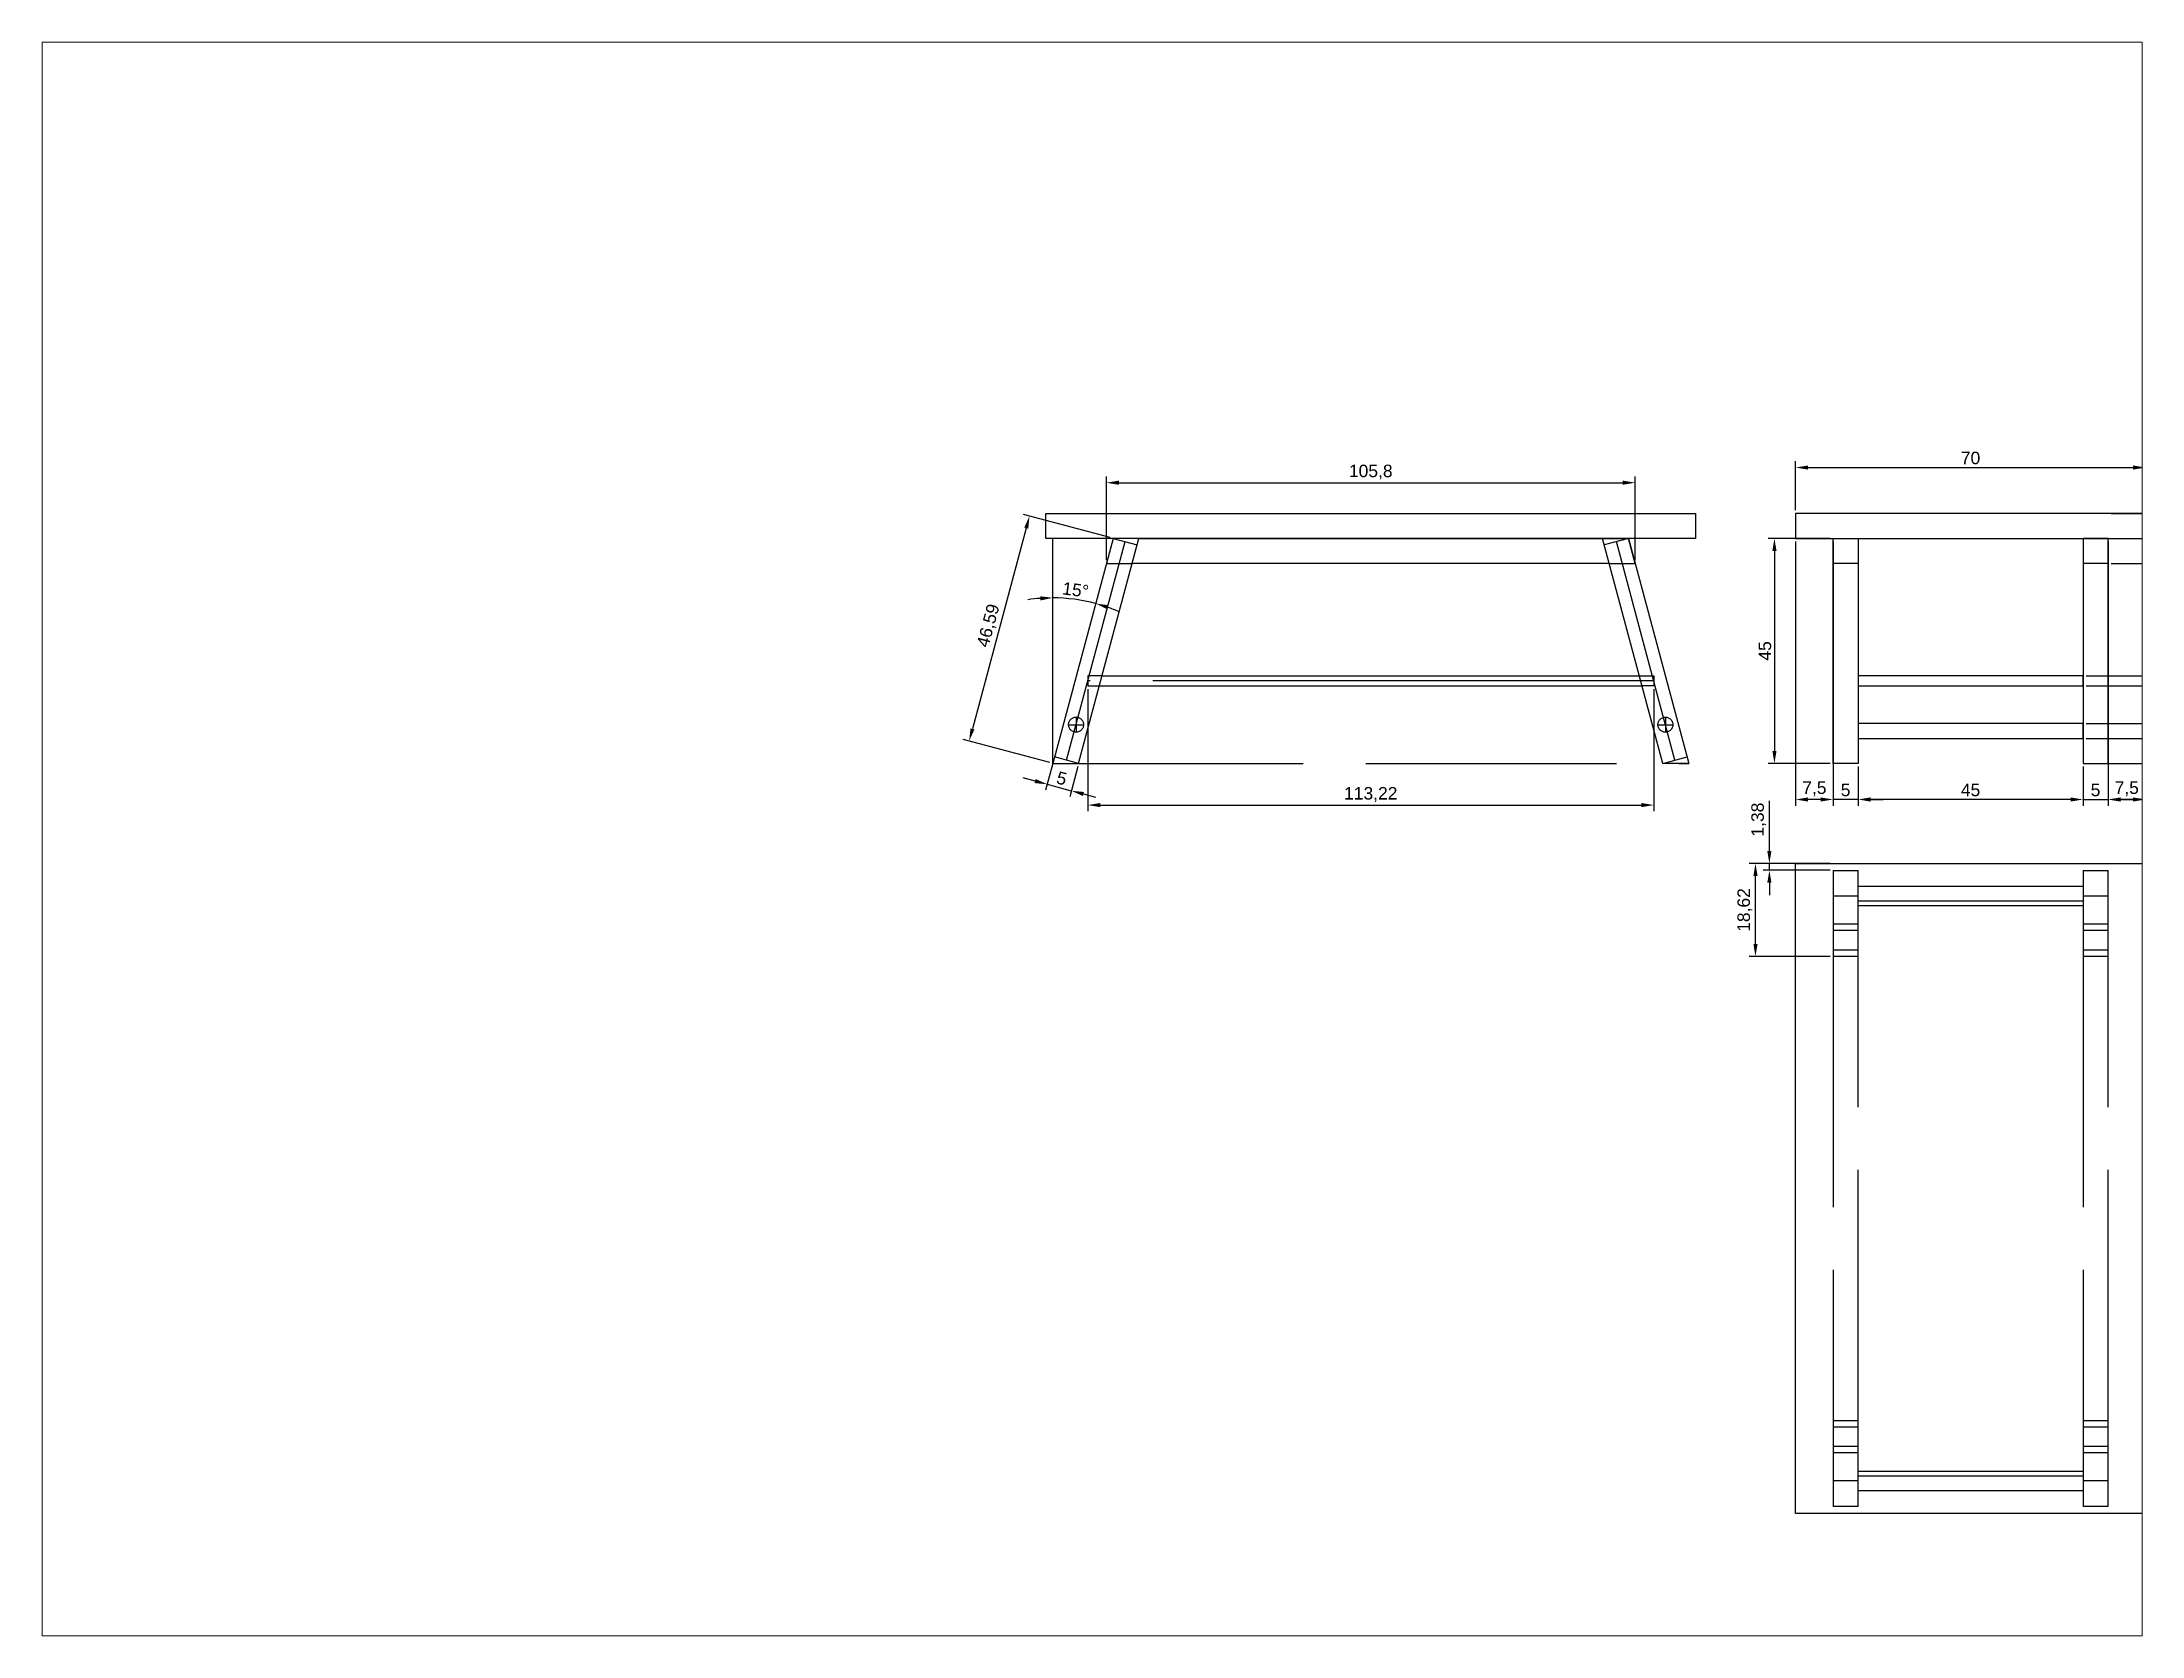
# Paper-space layout 'Presentación1' of a CAD drawing. Header units: millimetres. Extents: x 26 to 231, y 20 to 176.
# The model-space entities are those that its viewports show. They can reach past a viewport. Long polylines and large blocks are cut down to what shows.
import ezdxf

# ---------------------------------------------------------------- set-up
doc = ezdxf.new("R2010")
doc.units = ezdxf.units.MM
doc.linetypes.add('ACAD_ISO02W100', pattern=[15, 12, -3])
doc.linetypes.add('ACAD_ISO04W100', pattern=[30, 24, -3, 0, -3])
for name, color, linetype in [('aux', 3, 'ACAD_ISO02W100'), ('centros', 1, 'ACAD_ISO04W100'), ('cotas', 5, 'Continuous'), ('falsas', 2, 'ACAD_ISO02W100')]:
    doc.layers.add(name, color=color, linetype=linetype)
doc.styles.get("Standard").update_dxf_attribs({"font": 'arial.ttf'})
doc.dimstyles.new('ISO-25', dxfattribs={"dimtxt": 2.5, "dimasz": 2.5, "dimexe": 1.25, "dimexo": 0.625, "dimtad": 1, "dimtxsty": 'Standard', "dimcen": 2.5, "dimadec": 0, "dimazin": 0, "dimtfac": 1, "dimtmove": 0, "dimatfit": 3, "dimfxl": 1, "dimarcsym": 0})

# ---------------------------------------------------------------- blocks, each defined once
blk = doc.blocks.new('*D15')
at = {"layer": 'cotas', "color": 0, "lineweight": -2, "transparency": 16777216}
for p, q in [((226.21, 202.5), (226.21, 205)), ((220.63, 200), (227.46, 200)), ((226.21, 195), (226.21, 200)), ((220.63, 195), (227.46, 195)), ((226.21, 192.5), (226.21, 190))]:
    blk.add_line(p, q, dxfattribs=at)
at = {"layer": 'cotas', "color": 0, "transparency": 16777216}
for points in [[(225.79, 202.5), (226.63, 202.5), (226.21, 200)], [(225.79, 192.5), (226.63, 192.5), (226.21, 195)]]:
    blk.add_solid(points, dxfattribs=at)
at = {"layer": 'Defpoints', "color": 0, "transparency": 16777216}
for p in [(220, 200), (226.21, 200), (220, 195)]:
    blk.add_point(p, dxfattribs=at)
at = {"layer": 'cotas', "color": 0, "transparency": 16777216, "insert": (224.31, 197.5), "char_height": 2.5, "attachment_point": 5, "rotation": 90}
blk.add_mtext('5', dxfattribs=at)
blk = doc.blocks.new('*D16')
at = {"layer": 'cotas', "color": 0, "lineweight": -2, "transparency": 16777216}
for p, q in [((226.21, 197.5), (226.21, 200)), ((213.12, 195), (227.46, 195)), ((226.21, 190), (226.21, 195)), ((213.12, 190), (227.46, 190)), ((226.21, 187.5), (226.21, 185))]:
    blk.add_line(p, q, dxfattribs=at)
at = {"layer": 'cotas', "color": 0, "transparency": 16777216}
for points in [[(225.79, 197.5), (226.63, 197.5), (226.21, 195)], [(225.79, 187.5), (226.63, 187.5), (226.21, 190)]]:
    blk.add_solid(points, dxfattribs=at)
at = {"layer": 'Defpoints', "color": 0, "transparency": 16777216}
for p in [(212.5, 195), (226.21, 195), (212.5, 190)]:
    blk.add_point(p, dxfattribs=at)
at = {"layer": 'cotas', "color": 0, "transparency": 16777216, "insert": (224.31, 192.5), "char_height": 2.5, "attachment_point": 5, "rotation": 90}
blk.add_mtext('5', dxfattribs=at)
blk = doc.blocks.new('*D17')
at = {"layer": 'cotas', "color": 0, "lineweight": -2, "transparency": 16777216}
for p, q in [((226.21, 170), (226.21, 175.41)), ((208.12, 167.5), (227.46, 167.5)), ((208.12, 165.5), (227.46, 165.5)), ((226.21, 165.5), (226.21, 167.5)), ((226.21, 163), (226.21, 160.5))]:
    blk.add_line(p, q, dxfattribs=at)
at = {"layer": 'cotas', "color": 0, "transparency": 16777216}
for points in [[(225.79, 170), (226.63, 170), (226.21, 167.5)], [(225.79, 163), (226.63, 163), (226.21, 165.5)]]:
    blk.add_solid(points, dxfattribs=at)
at = {"layer": 'Defpoints', "color": 0, "transparency": 16777216}
for p in [(207.5, 167.5), (207.5, 165.5), (226.21, 167.5)]:
    blk.add_point(p, dxfattribs=at)
at = {"layer": 'cotas', "color": 0, "transparency": 16777216, "insert": (224.33, 173.95), "char_height": 2.5, "attachment_point": 5, "rotation": 90}
blk.add_mtext('2', dxfattribs=at)
blk = doc.blocks.new('*D18')
at = {"layer": 'cotas', "color": 0, "lineweight": -2, "transparency": 16777216}
for p, q in [((226.21, 160.5), (226.21, 163)), ((208.12, 158), (227.46, 158)), ((226.21, 155), (226.21, 158)), ((208.12, 155), (227.46, 155)), ((226.21, 152.5), (226.21, 150))]:
    blk.add_line(p, q, dxfattribs=at)
at = {"layer": 'cotas', "color": 0, "transparency": 16777216}
for points in [[(225.79, 160.5), (226.63, 160.5), (226.21, 158)], [(225.79, 152.5), (226.63, 152.5), (226.21, 155)]]:
    blk.add_solid(points, dxfattribs=at)
at = {"layer": 'Defpoints', "color": 0, "transparency": 16777216}
for p in [(207.5, 158), (226.21, 158), (207.5, 155)]:
    blk.add_point(p, dxfattribs=at)
at = {"layer": 'cotas', "color": 0, "transparency": 16777216, "insert": (224.31, 156.5), "char_height": 2.5, "attachment_point": 5, "rotation": 90}
blk.add_mtext('3', dxfattribs=at)
blk = doc.blocks.new('*D19')
at = {"layer": 'cotas', "color": 0, "lineweight": -2, "transparency": 16777216}
for p, q in [((207.5, 149.37), (207.5, 141.54)), ((212.5, 149.37), (212.5, 141.54)), ((205, 142.79), (202.5, 142.79)), ((207.5, 142.79), (212.5, 142.79)), ((215, 142.79), (217.5, 142.79))]:
    blk.add_line(p, q, dxfattribs=at)
at = {"layer": 'cotas', "color": 0, "transparency": 16777216}
for points in [[(205, 143.2), (205, 142.37), (207.5, 142.79)], [(215, 143.2), (215, 142.37), (212.5, 142.79)]]:
    blk.add_solid(points, dxfattribs=at)
at = {"layer": 'Defpoints', "color": 0, "transparency": 16777216}
for p in [(207.5, 150), (212.5, 150), (212.5, 142.79)]:
    blk.add_point(p, dxfattribs=at)
at = {"layer": 'cotas', "color": 0, "transparency": 16777216, "insert": (210, 144.68), "char_height": 2.5, "attachment_point": 5}
blk.add_mtext('5', dxfattribs=at)
blk = doc.blocks.new('*D20')
at = {"layer": 'cotas', "color": 0, "lineweight": -2, "transparency": 16777216}
for p, q in [((212.5, 194.37), (212.5, 141.54)), ((220, 194.37), (220, 141.54)), ((217.5, 142.79), (215, 142.79))]:
    blk.add_line(p, q, dxfattribs=at)
at = {"layer": 'cotas', "color": 0, "transparency": 16777216}
for points in [[(215, 143.2), (215, 142.37), (212.5, 142.79)], [(217.5, 143.2), (217.5, 142.37), (220, 142.79)]]:
    blk.add_solid(points, dxfattribs=at)
at = {"layer": 'Defpoints', "color": 0, "transparency": 16777216}
for p in [(212.5, 195), (220, 195), (212.5, 142.79)]:
    blk.add_point(p, dxfattribs=at)
at = {"layer": 'cotas', "color": 0, "transparency": 16777216, "insert": (216.25, 144.91), "char_height": 2.5, "attachment_point": 5}
blk.add_mtext('7,5', dxfattribs=at)
blk = doc.blocks.new('*D21')
at = {"layer": 'cotas', "color": 0, "lineweight": -2, "transparency": 16777216}
for p, q in [((162.5, 149.37), (162.5, 141.54)), ((207.5, 149.37), (207.5, 141.54)), ((205, 142.79), (165, 142.79))]:
    blk.add_line(p, q, dxfattribs=at)
at = {"layer": 'cotas', "color": 0, "transparency": 16777216}
for points in [[(165, 143.2), (165, 142.37), (162.5, 142.79)], [(205, 143.2), (205, 142.37), (207.5, 142.79)]]:
    blk.add_solid(points, dxfattribs=at)
at = {"layer": 'Defpoints', "color": 0, "transparency": 16777216}
for p in [(162.5, 150), (207.5, 150), (162.5, 142.79)]:
    blk.add_point(p, dxfattribs=at)
at = {"layer": 'cotas', "color": 0, "transparency": 16777216, "insert": (185, 144.68), "char_height": 2.5, "attachment_point": 5}
blk.add_mtext('45', dxfattribs=at)
blk = doc.blocks.new('*D22')
at = {"layer": 'cotas', "color": 0, "lineweight": -2, "transparency": 16777216}
for p, q in [((157.5, 149.38), (157.5, 141.54)), ((162.5, 149.38), (162.5, 141.54)), ((155, 142.79), (152.5, 142.79)), ((162.5, 142.79), (157.5, 142.79)), ((165, 142.79), (167.5, 142.79))]:
    blk.add_line(p, q, dxfattribs=at)
at = {"layer": 'cotas', "color": 0, "transparency": 16777216}
for points in [[(155, 143.2), (155, 142.37), (157.5, 142.79)], [(165, 143.2), (165, 142.37), (162.5, 142.79)]]:
    blk.add_solid(points, dxfattribs=at)
at = {"layer": 'Defpoints', "color": 0, "transparency": 16777216}
for p in [(157.5, 150), (162.5, 150), (157.5, 142.79)]:
    blk.add_point(p, dxfattribs=at)
at = {"layer": 'cotas', "color": 0, "transparency": 16777216, "insert": (160, 144.68), "char_height": 2.5, "attachment_point": 5}
blk.add_mtext('5', dxfattribs=at)
blk = doc.blocks.new('*D23')
at = {"layer": 'cotas', "color": 0, "lineweight": -2, "transparency": 16777216}
for p, q in [((150, 194.38), (150, 141.54)), ((157.5, 194.38), (157.5, 141.54)), ((155, 142.79), (152.5, 142.79))]:
    blk.add_line(p, q, dxfattribs=at)
at = {"layer": 'cotas', "color": 0, "transparency": 16777216}
for points in [[(152.5, 143.2), (152.5, 142.37), (150, 142.79)], [(155, 143.2), (155, 142.37), (157.5, 142.79)]]:
    blk.add_solid(points, dxfattribs=at)
at = {"layer": 'Defpoints', "color": 0, "transparency": 16777216}
for p in [(150, 195), (157.5, 195), (150, 142.79)]:
    blk.add_point(p, dxfattribs=at)
at = {"layer": 'cotas', "color": 0, "transparency": 16777216, "insert": (153.75, 144.91), "char_height": 2.5, "attachment_point": 5}
blk.add_mtext('7,5', dxfattribs=at)
blk = doc.blocks.new('*D27')
at = {"layer": 'cotas', "color": 0, "lineweight": -2, "transparency": 16777216}
for p, q in [((144.75, 132.5), (144.75, 142.51)), ((156.88, 130), (143.5, 130)), ((156.88, 128.62), (143.5, 128.62)), ((144.75, 128.62), (144.75, 130)), ((144.75, 126.12), (144.75, 123.62))]:
    blk.add_line(p, q, dxfattribs=at)
at = {"layer": 'cotas', "color": 0, "transparency": 16777216}
for points in [[(144.33, 132.5), (145.17, 132.5), (144.75, 130)], [(144.33, 126.12), (145.17, 126.12), (144.75, 128.62)]]:
    blk.add_solid(points, dxfattribs=at)
at = {"layer": 'Defpoints', "color": 0, "transparency": 16777216}
for p in [(144.75, 130), (157.5, 130), (157.5, 128.62)]:
    blk.add_point(p, dxfattribs=at)
at = {"layer": 'cotas', "color": 0, "transparency": 16777216, "insert": (142.62, 138.76), "char_height": 2.5, "attachment_point": 5, "rotation": 90}
blk.add_mtext('1,38', dxfattribs=at)
blk = doc.blocks.new('*D28')
at = {"layer": 'cotas', "color": 0, "lineweight": -2, "transparency": 16777216}
for p, q in [((156.88, 130), (140.72, 130)), ((141.97, 113.88), (141.97, 127.5)), ((156.88, 111.38), (140.72, 111.38))]:
    blk.add_line(p, q, dxfattribs=at)
at = {"layer": 'cotas', "color": 0, "transparency": 16777216}
for points in [[(141.56, 127.5), (142.39, 127.5), (141.97, 130)], [(141.56, 113.88), (142.39, 113.88), (141.97, 111.38)]]:
    blk.add_solid(points, dxfattribs=at)
at = {"layer": 'Defpoints', "color": 0, "transparency": 16777216}
for p in [(141.97, 130), (157.5, 130), (157.5, 111.38)]:
    blk.add_point(p, dxfattribs=at)
at = {"layer": 'cotas', "color": 0, "transparency": 16777216, "insert": (139.84, 120.69), "char_height": 2.5, "attachment_point": 5, "rotation": 90}
blk.add_mtext('18,62', dxfattribs=at)
blk = doc.blocks.new('*D37')
at = {"layer": 'cotas', "color": 0, "lineweight": -2, "transparency": 16777216}
for p, q in [((232.64, 157.5), (232.64, 160)), ((208.12, 155), (233.89, 155)), ((232.64, 150), (232.64, 155)), ((208.12, 150), (233.89, 150)), ((232.64, 147.5), (232.64, 145))]:
    blk.add_line(p, q, dxfattribs=at)
at = {"layer": 'cotas', "color": 0, "transparency": 16777216}
for points in [[(232.23, 157.5), (233.06, 157.5), (232.64, 155)], [(232.23, 147.5), (233.06, 147.5), (232.64, 150)]]:
    blk.add_solid(points, dxfattribs=at)
at = {"layer": 'Defpoints', "color": 0, "transparency": 16777216}
for p in [(207.5, 155), (232.64, 155), (207.5, 150)]:
    blk.add_point(p, dxfattribs=at)
at = {"layer": 'cotas', "color": 0, "transparency": 16777216, "insert": (230.75, 152.5), "char_height": 2.5, "attachment_point": 5, "rotation": 90}
blk.add_mtext('5', dxfattribs=at)
blk = doc.blocks.new('*D38')
at = {"layer": 'cotas', "color": 0, "lineweight": -2, "transparency": 16777216}
for p, q in [((208.12, 165.5), (233.89, 165.5)), ((232.64, 157.5), (232.64, 163)), ((208.12, 155), (233.89, 155))]:
    blk.add_line(p, q, dxfattribs=at)
at = {"layer": 'cotas', "color": 0, "transparency": 16777216}
for points in [[(232.23, 163), (233.06, 163), (232.64, 165.5)], [(232.23, 157.5), (233.06, 157.5), (232.64, 155)]]:
    blk.add_solid(points, dxfattribs=at)
at = {"layer": 'Defpoints', "color": 0, "transparency": 16777216}
for p in [(207.5, 165.5), (232.64, 165.5), (207.5, 155)]:
    blk.add_point(p, dxfattribs=at)
at = {"layer": 'cotas', "color": 0, "transparency": 16777216, "insert": (230.52, 160.25), "char_height": 2.5, "attachment_point": 5, "rotation": 90}
blk.add_mtext('10,5', dxfattribs=at)
blk = doc.blocks.new('*D39')
at = {"layer": 'cotas', "color": 0, "lineweight": -2, "transparency": 16777216}
for p, q in [((213.12, 200), (239.18, 200)), ((237.93, 152.5), (237.93, 197.5)), ((213.12, 150), (239.18, 150))]:
    blk.add_line(p, q, dxfattribs=at)
at = {"layer": 'cotas', "color": 0, "transparency": 16777216}
for points in [[(237.51, 197.5), (238.35, 197.5), (237.93, 200)], [(237.51, 152.5), (238.35, 152.5), (237.93, 150)]]:
    blk.add_solid(points, dxfattribs=at)
at = {"layer": 'Defpoints', "color": 0, "transparency": 16777216}
for p in [(212.5, 200), (237.93, 200), (212.5, 150)]:
    blk.add_point(p, dxfattribs=at)
at = {"layer": 'cotas', "color": 0, "transparency": 16777216, "insert": (236.03, 175), "char_height": 2.5, "attachment_point": 5, "rotation": 90}
blk.add_mtext('50', dxfattribs=at)
blk = doc.blocks.new('*D40')
at = {"layer": 'cotas', "color": 0, "lineweight": -2, "transparency": 16777216}
for p, q in [((220.63, 130), (239.18, 130)), ((237.93, 127.5), (237.93, 2.5)), ((220.63, 0), (239.18, 0))]:
    blk.add_line(p, q, dxfattribs=at)
at = {"layer": 'cotas', "color": 0, "transparency": 16777216}
for points in [[(237.51, 127.5), (238.35, 127.5), (237.93, 130)], [(237.51, 2.5), (238.35, 2.5), (237.93, 0)]]:
    blk.add_solid(points, dxfattribs=at)
at = {"layer": 'Defpoints', "color": 0, "transparency": 16777216}
for p in [(220, 130), (220, 0), (237.93, 0)]:
    blk.add_point(p, dxfattribs=at)
at = {"layer": 'cotas', "color": 0, "transparency": 16777216, "insert": (236.03, 65), "char_height": 2.5, "attachment_point": 5, "rotation": 90}
blk.add_mtext('130', dxfattribs=at)
blk = doc.blocks.new('*D41')
at = {"layer": 'cotas', "color": 0, "lineweight": -2, "transparency": 16777216}
for p, q in [((150, 200.62), (150, 210.43)), ((220, 200.62), (220, 210.43)), ((152.5, 209.18), (217.5, 209.18))]:
    blk.add_line(p, q, dxfattribs=at)
at = {"layer": 'cotas', "color": 0, "transparency": 16777216}
for points in [[(152.5, 209.59), (152.5, 208.76), (150, 209.18)], [(217.5, 209.59), (217.5, 208.76), (220, 209.18)]]:
    blk.add_solid(points, dxfattribs=at)
at = {"layer": 'Defpoints', "color": 0, "transparency": 16777216}
for p in [(220, 209.18), (150, 200), (220, 200)]:
    blk.add_point(p, dxfattribs=at)
at = {"layer": 'cotas', "color": 0, "transparency": 16777216, "insert": (185, 211.08), "char_height": 2.5, "attachment_point": 5}
blk.add_mtext('70', dxfattribs=at)
blk = doc.blocks.new('*D42')
at = {"layer": 'cotas', "color": 0, "lineweight": -2, "transparency": 16777216}
for start, end in [(94.3272, 98.6543), (75, 90), (66.3457, 70.6728)]:
    blk.add_arc((1.38, 150), 33.11, start, end, dxfattribs=at)
at = {"layer": 'cotas', "color": 0, "transparency": 16777216}
for points in [[(-1.13, 183.43), (-1.1, 182.6), (1.38, 183.11)], [(12.22, 180.85), (12.46, 181.64), (9.95, 181.98)]]:
    blk.add_solid(points, dxfattribs=at)
at = {"layer": 'Defpoints', "color": 0, "transparency": 16777216}
for p in [(1.38, 195), (13.44, 195), (7.13, 182.61), (1.38, 150), (1.38, 150)]:
    blk.add_point(p, dxfattribs=at)
at = {"layer": 'cotas', "color": 0, "transparency": 16777216, "insert": (5.95, 184.71), "char_height": 2.5, "attachment_point": 5, "rotation": 352.5}
blk.add_mtext('15°', dxfattribs=at)
blk = doc.blocks.new('*D43')
at = {"layer": 'cotas', "color": 0, "lineweight": -2, "transparency": 16777216}
for p, q in [((12.84, 195.16), (-4.49, 199.8)), ((-3.93, 197.07), (-14.69, 156.9)), ((0.78, 150.16), (-16.55, 154.8))]:
    blk.add_line(p, q, dxfattribs=at)
at = {"layer": 'cotas', "color": 0, "transparency": 16777216}
for points in [[(-4.33, 197.17), (-3.52, 196.96), (-3.28, 199.48)], [(-15.09, 157), (-14.29, 156.79), (-15.34, 154.48)]]:
    blk.add_solid(points, dxfattribs=at)
at = {"layer": 'Defpoints', "color": 0, "transparency": 16777216}
for p in [(13.44, 195), (-15.34, 154.48), (1.38, 150)]:
    blk.add_point(p, dxfattribs=at)
at = {"layer": 'cotas', "color": 0, "transparency": 16777216, "insert": (-11.36, 177.53), "char_height": 2.5, "attachment_point": 5, "rotation": 75}
blk.add_mtext('46,59', dxfattribs=at)
blk = doc.blocks.new('*D44')
at = {"layer": 'cotas', "color": 0, "lineweight": -2, "transparency": 16777216}
for p, q in [((8.39, 164.87), (8.39, 140.42)), ((121.61, 164.87), (121.61, 140.42)), ((10.89, 141.67), (119.11, 141.67))]:
    blk.add_line(p, q, dxfattribs=at)
at = {"layer": 'cotas', "color": 0, "transparency": 16777216}
for points in [[(10.89, 142.09), (10.89, 141.25), (8.39, 141.67)], [(119.11, 142.09), (119.11, 141.25), (121.61, 141.67)]]:
    blk.add_solid(points, dxfattribs=at)
at = {"layer": 'Defpoints', "color": 0, "transparency": 16777216}
for p in [(8.39, 165.5), (121.61, 165.5), (121.61, 141.67)]:
    blk.add_point(p, dxfattribs=at)
at = {"layer": 'cotas', "color": 0, "transparency": 16777216, "insert": (65, 143.8), "char_height": 2.5, "attachment_point": 5}
blk.add_mtext('113,22', dxfattribs=at)
blk = doc.blocks.new('*D45')
at = {"layer": 'cotas', "color": 0, "lineweight": -2, "transparency": 16777216}
for p, q in [((12.1, 190.62), (12.1, 207.39)), ((14.6, 206.14), (115.4, 206.14)), ((117.9, 190.62), (117.9, 207.39))]:
    blk.add_line(p, q, dxfattribs=at)
at = {"layer": 'cotas', "color": 0, "transparency": 16777216}
for points in [[(14.6, 206.56), (14.6, 205.73), (12.1, 206.14)], [(115.4, 206.56), (115.4, 205.73), (117.9, 206.14)]]:
    blk.add_solid(points, dxfattribs=at)
at = {"layer": 'Defpoints', "color": 0, "transparency": 16777216}
for p in [(117.9, 206.14), (12.1, 190), (117.9, 190)]:
    blk.add_point(p, dxfattribs=at)
at = {"layer": 'cotas', "color": 0, "transparency": 16777216, "insert": (65, 208.27), "char_height": 2.5, "attachment_point": 5}
blk.add_mtext('105,8', dxfattribs=at)
blk = doc.blocks.new('*D46')
at = {"layer": 'cotas', "color": 0, "lineweight": -2, "transparency": 16777216}
for p, q in [((-2.15, 146.48), (-4.56, 147.12)), ((1.57, 150.69), (-0.06, 144.62)), ((6.4, 149.4), (4.77, 143.33)), ((0.27, 145.83), (5.09, 144.53)), ((7.51, 143.89), (9.92, 143.24))]:
    blk.add_line(p, q, dxfattribs=at)
at = {"layer": 'cotas', "color": 0, "transparency": 16777216}
for points in [[(-2.04, 146.88), (-2.26, 146.07), (0.27, 145.83)], [(7.62, 144.29), (7.4, 143.49), (5.09, 144.53)]]:
    blk.add_solid(points, dxfattribs=at)
at = {"layer": 'Defpoints', "color": 0, "transparency": 16777216}
for p in [(1.73, 151.29), (6.56, 150), (5.09, 144.53)]:
    blk.add_point(p, dxfattribs=at)
at = {"layer": 'cotas', "color": 0, "transparency": 16777216, "insert": (3.17, 147.01), "char_height": 2.5, "attachment_point": 5, "rotation": 345}
blk.add_mtext('5', dxfattribs=at)
blk = doc.blocks.new('*D47')
at = {"layer": 'cotas', "color": 0, "lineweight": -2, "transparency": 16777216}
for p, q in [((156.88, 195), (144.51, 195)), ((145.76, 192.5), (145.76, 152.5)), ((156.88, 150), (144.51, 150))]:
    blk.add_line(p, q, dxfattribs=at)
at = {"layer": 'cotas', "color": 0, "transparency": 16777216}
for points in [[(145.35, 192.5), (146.18, 192.5), (145.76, 195)], [(145.35, 152.5), (146.18, 152.5), (145.76, 150)]]:
    blk.add_solid(points, dxfattribs=at)
at = {"layer": 'Defpoints', "color": 0, "transparency": 16777216}
for p in [(157.5, 195), (145.76, 150), (157.5, 150)]:
    blk.add_point(p, dxfattribs=at)
at = {"layer": 'cotas', "color": 0, "transparency": 16777216, "insert": (143.87, 172.5), "char_height": 2.5, "attachment_point": 5, "rotation": 90}
blk.add_mtext('45', dxfattribs=at)

msp = doc.modelspace()

# ---------------------------------------------------------------- linework, layer by layer
for p, q in [((18.617, 195), (111.383, 195)), ((112.723, 190), (17.277, 190)), ((10.713, 165.5), (119.287, 165.5)), ((11.248, 167.5), (118.752, 167.5))]:
    msp.add_line(p, q)
for points in [[(0, 200), (130, 200), (130, 195), (0, 195)], [(150, 195), (220, 195), (220, 200), (150, 200)], [(157.5, 195), (162.5, 195), (162.5, 150), (157.5, 150)], [(207.5, 150), (212.5, 150), (212.5, 195), (207.5, 195)], [(207.5, 167.5), (162.5, 167.5), (162.5, 165.5), (207.5, 165.5)], [(162.5, 155), (207.5, 155), (207.5, 158), (162.5, 158)], [(150, 0), (150, 130), (220, 130), (220, 0)]]:
    msp.add_lwpolyline(points, close=True)
for points in [[(18.617, 195), (13.441, 195), (1.383, 150), (6.559, 150), (18.617, 195)], [(111.383, 195), (116.559, 195), (128.617, 150), (123.441, 150), (111.383, 195)]]:
    msp.add_lwpolyline(points)
at = {"layer": 'aux'}
for p, q in [((1.383, 150), (1.383, 195)), ((13.441, 195), (18.27, 193.706)), ((116.559, 195), (111.73, 193.706)), ((6.559, 150), (1.73, 151.294)), ((123.441, 150), (128.27, 151.294)), ((1.383, 150), (128.617, 150))]:
    msp.add_line(p, q, dxfattribs=at)
at = {"layer": 'centros'}
for p, q in [((4.145, 150.647), (15.855, 194.353)), ((125.855, 150.647), (114.145, 194.353)), ((121.608, 166.5), (8.392, 166.5)), ((4.548, 157.75), (7.548, 157.75)), ((6.048, 159.25), (6.048, 156.25)), ((122.452, 157.75), (125.452, 157.75)), ((123.952, 159.25), (123.952, 156.25))]:
    msp.add_line(p, q, dxfattribs=at)
at = {"layer": 'falsas'}
for p, q in [((162.5, 190), (157.5, 190)), ((212.5, 190), (207.5, 190)), ((157.5, 128.617), (162.5, 128.617)), ((157.5, 128.617), (157.5, 111.383)), ((162.5, 111.383), (162.5, 128.617)), ((207.5, 128.617), (212.5, 128.617)), ((207.5, 128.617), (207.5, 111.383)), ((212.5, 111.383), (212.5, 128.617)), ((162.5, 123.441), (157.5, 123.441)), ((212.5, 123.441), (207.5, 123.441)), ((157.5, 117.899), (162.5, 117.899)), ((162.5, 121.608), (207.5, 121.608)), ((207.5, 117.899), (212.5, 117.899)), ((162.5, 116.559), (157.5, 116.559)), ((212.5, 116.559), (207.5, 116.559)), ((157.5, 112.723), (162.5, 112.723)), ((162.5, 111.383), (157.5, 111.383)), ((157.5, 111.383), (157.5, 18.617)), ((162.5, 18.617), (162.5, 111.383)), ((207.5, 112.723), (212.5, 112.723)), ((212.5, 111.383), (207.5, 111.383)), ((207.5, 111.383), (207.5, 18.617)), ((212.5, 18.617), (212.5, 111.383)), ((157.5, 18.617), (162.5, 18.617)), ((157.5, 18.617), (157.5, 1.383)), ((162.5, 17.277), (157.5, 17.277)), ((162.5, 1.383), (162.5, 18.617)), ((207.5, 18.617), (212.5, 18.617)), ((207.5, 18.617), (207.5, 1.383)), ((212.5, 17.277), (207.5, 17.277)), ((212.5, 1.383), (212.5, 18.617)), ((157.5, 13.441), (162.5, 13.441)), ((207.5, 13.441), (212.5, 13.441)), ((162.5, 12.101), (157.5, 12.101)), ((212.5, 12.101), (207.5, 12.101)), ((157.5, 6.559), (162.5, 6.559)), ((207.5, 8.392), (162.5, 8.392)), ((207.5, 6.559), (212.5, 6.559)), ((162.5, 1.383), (157.5, 1.383)), ((212.5, 1.383), (207.5, 1.383))]:
    msp.add_line(p, q, dxfattribs=at)
for points in [[(18.617, 195), (13.441, 195), (12.101, 190), (17.277, 190)], [(112.723, 190), (117.899, 190), (116.559, 195), (111.383, 195)], [(11.248, 167.5), (8.392, 167.5), (8.392, 165.5), (10.713, 165.5)], [(118.752, 167.5), (121.608, 167.5), (121.608, 165.5), (119.287, 165.5)]]:
    msp.add_lwpolyline(points, dxfattribs=at)
for points in [[(207.5, 122.452), (162.5, 122.452), (162.5, 125.452), (207.5, 125.452)], [(162.5, 7.548), (207.5, 7.548), (207.5, 4.548), (162.5, 4.548)]]:
    msp.add_lwpolyline(points, close=True, dxfattribs=at)
for centre in [(6.048, 157.75), (123.952, 157.75)]:
    msp.add_circle(centre, 1.5, dxfattribs=at)

# ---------------------------------------------------------------- dimensions: what is measured, and where the dimension line sits
at = {"layer": 'cotas'}
for base, p1, p2, picture, middle in [((220, 209.175), (150, 200), (220, 200), '*D41', (185, 211.077)), ((117.899, 206.145), (12.101, 190), (117.899, 190), '*D45', (65, 208.272)), ((150, 142.785), (157.5, 195), (150, 195), '*D23', (153.75, 144.907)), ((212.5, 142.785), (220, 195), (212.5, 195), '*D20', (216.25, 144.907)), ((121.608, 141.669), (8.392, 165.5), (121.608, 165.5), '*D44', (65, 143.796)), ((157.5, 142.785), (162.5, 150), (157.5, 150), '*D22', (160, 144.681)), ((162.5, 142.785), (207.5, 150), (162.5, 150), '*D21', (185, 144.681)), ((212.5, 142.785), (207.5, 150), (212.5, 150), '*D19', (210, 144.681))]:
    dim = msp.add_linear_dim(base=base, p1=p1, p2=p2, dimstyle='ISO-25', dxfattribs=at)
    dim.commit()
    dim.dimension.update_dxf_attribs({"geometry": picture, "text_midpoint": middle})
for base, p1, p2, picture, middle in [((226.21, 200), (220, 195), (220, 200), '*D15', (224.314, 197.5)), ((226.21, 195), (212.5, 190), (212.5, 195), '*D16', (224.314, 192.5)), ((237.929, 200), (212.5, 150), (212.5, 200), '*D39', (236.027, 175)), ((145.765, 150), (157.5, 195), (157.5, 150), '*D47', (143.869, 172.5)), ((226.21, 167.5), (207.5, 165.5), (207.5, 167.5), '*D17', (224.33, 173.953)), ((232.644, 165.5), (207.5, 155), (207.5, 165.5), '*D38', (230.516, 160.25)), ((226.21, 158), (207.5, 155), (207.5, 158), '*D18', (224.308, 156.5)), ((232.644, 155), (207.5, 150), (207.5, 155), '*D37', (230.747, 152.5)), ((144.75, 130), (157.5, 128.617), (157.5, 130), '*D27', (142.623, 138.757)), ((141.972, 130), (157.5, 111.383), (157.5, 130), '*D28', (139.845, 120.691)), ((237.929, 0), (220, 130), (220, 0), '*D40', (236.027, 65))]:
    dim = msp.add_linear_dim(base=base, p1=p1, p2=p2, angle=90, dimstyle='ISO-25', dxfattribs=at)
    dim.commit()
    dim.dimension.update_dxf_attribs({"geometry": picture, "text_midpoint": middle})
for p1, p2, distance, picture, middle in [((13.441, 195), (1.383, 150), -17.311, '*D43', (-11.364, 177.531)), ((1.73, 151.294), (6.559, 150), -5.658, '*D46', (3.171, 147.013))]:
    dim = msp.add_aligned_dim(p1=p1, p2=p2, distance=distance, dimstyle='ISO-25', dxfattribs=at)
    dim.commit()
    dim.dimension.update_dxf_attribs({"geometry": picture, "text_midpoint": middle})
dim = msp.add_angular_dim_2l(base=(7.133, 182.607), line1=((1.383, 150), (1.383, 195)), line2=((13.441, 195), (1.383, 150)), dimstyle='ISO-25', dxfattribs=at)
dim.commit()
dim.dimension.update_dxf_attribs({"geometry": '*D42', "text_midpoint": (5.953, 184.712)})

psp = doc.layouts.new('Presentación1')

# ---------------------------------------------------------------- viewports
at = {"layer": 'aux', "view_target_point": (-40, 100)}
psp.add_viewport(center=(128.5, 97.5), size=(205.6, 156), view_center_point=(49.229, 34.886), view_height=318.78533, dxfattribs=at)

doc.saveas('drawing.dxf')
